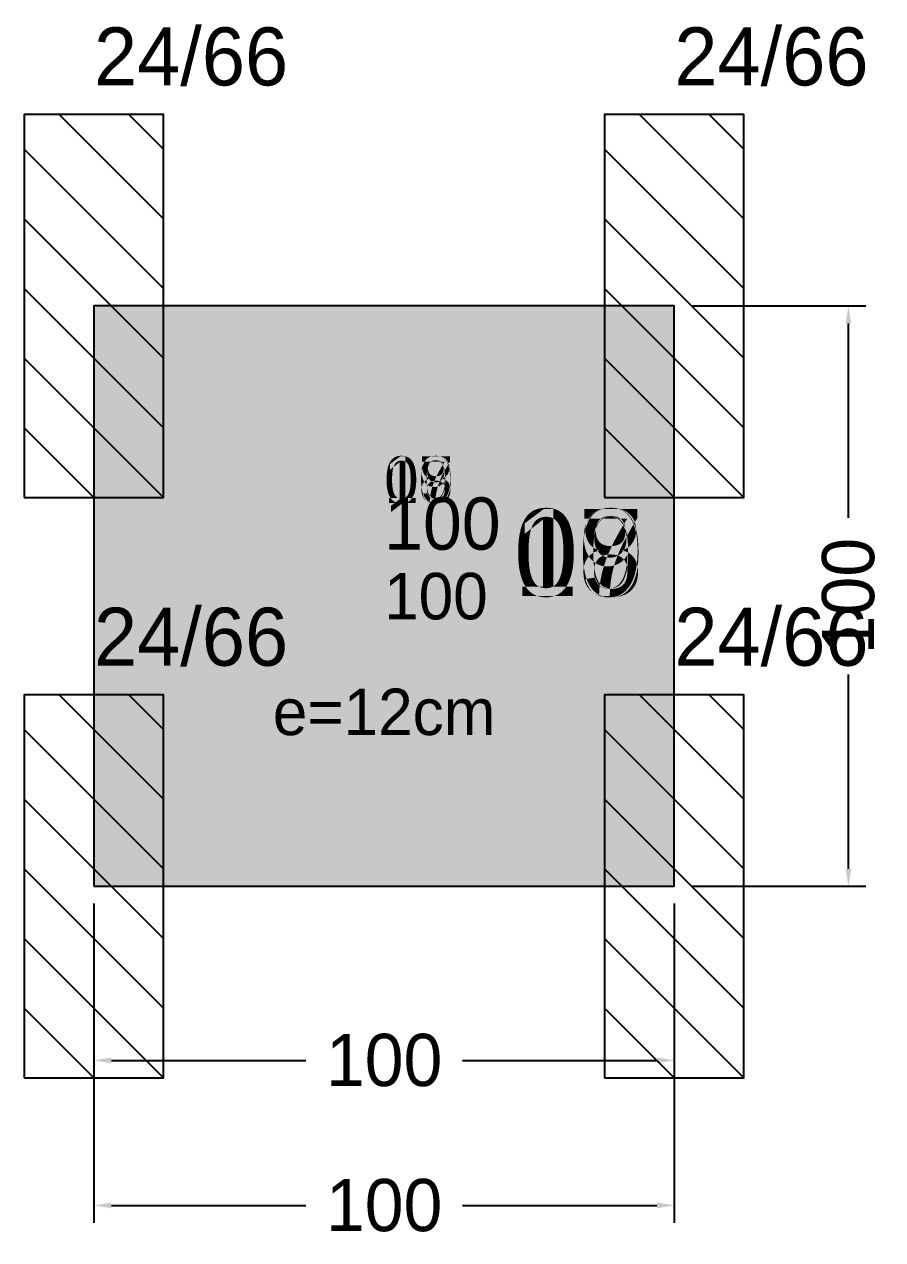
# Model space of a CAD drawing. Extents: x -12000 to 136, y -61 to 2065.
# Drawn here: x -12 to 135.9, y -60.9 to 148.5 of the extents above; entities that cross this region are included whole.
import ezdxf

# ---------------------------------------------------------------- set-up
doc = ezdxf.new("R2010")
doc.units = 0
for name, color, linetype in [('4', 4, 'Continuous'), ('COTA', 241, 'Continuous'), ('Hachura', 251, 'Continuous'), ('Painéis', 200, 'Continuous'), ('Pilares', 7, 'Continuous'), ('SARR_2.2x7', 7, 'Continuous')]:
    doc.layers.add(name, color=color, linetype=linetype)
doc.dimstyles.new('COTA PAINEL-50', dxfattribs={"dimtxt": 9, "dimasz": 3, "dimexe": 3, "dimexo": 3, "dimgap": 3, "dimtad": 1, "dimdec": 1, "dimcen": 2.5, "dimclrd": 4, "dimclre": 4, "dimclrt": 240, "dimazin": 3, "dimtfac": 1, "dimtmove": 0, "dimatfit": 3})

# ---------------------------------------------------------------- blocks, each defined once
blk = doc.blocks.new('_CLOSEDFILLED')
at = {"color": 0, "linetype": 'BYBLOCK'}
blk.add_solid([(-1, 0.164), (0, 0), (-1, -0.164)], dxfattribs=at)
blk = doc.blocks.new('*D1')
at = {"color": 4}
for p, q in [((0, -3), (0, -33)), ((100, -3), (100, -33)), ((3, -30), (36.5, -30)), ((63.5, -30), (97, -30))]:
    blk.add_line(p, q, dxfattribs=at)
at = {"layer": 'Defpoints'}
for p in [(0, 0), (100, 0), (0, -30)]:
    blk.add_point(p, dxfattribs=at)
at = {"layer": 'Painéis', "color": 4, "xscale": 3, "yscale": 3, "rotation": 180}
blk.add_blockref('_CLOSEDFILLED', (0, -30), dxfattribs=at)
at = {"layer": 'Painéis', "color": 4, "xscale": 3, "yscale": 3}
blk.add_blockref('_CLOSEDFILLED', (100, -30), dxfattribs=at)
at = {"layer": 'Painéis', "color": 240, "insert": (50, -30), "char_height": 9, "attachment_point": 5}
blk.add_mtext('100', dxfattribs=at)
blk = doc.blocks.new('*D2')
at = {"color": 4}
for p, q in [((0, -3), (0, -58)), ((100, -3), (100, -58)), ((3, -55), (36.5, -55)), ((63.5, -55), (97, -55))]:
    blk.add_line(p, q, dxfattribs=at)
at = {"layer": 'Defpoints'}
for p in [(0, 0), (100, 0), (0, -55)]:
    blk.add_point(p, dxfattribs=at)
at = {"layer": 'Painéis', "color": 4, "xscale": 3, "yscale": 3, "rotation": 180}
blk.add_blockref('_CLOSEDFILLED', (0, -55), dxfattribs=at)
at = {"layer": 'Painéis', "color": 4, "xscale": 3, "yscale": 3}
blk.add_blockref('_CLOSEDFILLED', (100, -55), dxfattribs=at)
at = {"layer": 'Painéis', "color": 240, "insert": (50, -55), "char_height": 9, "attachment_point": 5}
blk.add_mtext('100', dxfattribs=at)
blk = doc.blocks.new('*D3')
at = {"color": 4}
for p, q in [((103, 100), (133, 100)), ((130, 63.5), (130, 97)), ((130, 3), (130, 36.5)), ((103, 0), (133, 0))]:
    blk.add_line(p, q, dxfattribs=at)
at = {"layer": 'Defpoints'}
for p in [(100, 100), (100, 0), (130, 0)]:
    blk.add_point(p, dxfattribs=at)
at = {"layer": 'Painéis', "color": 4, "xscale": 3, "yscale": 3}
for p, rotation in [((130, 100), 90), ((130, 0), 270)]:
    blk.add_blockref('_CLOSEDFILLED', p, dxfattribs=dict(at, rotation=rotation))
at = {"layer": 'Painéis', "color": 240, "insert": (130, 50), "char_height": 9, "attachment_point": 5, "rotation": 90}
blk.add_mtext('100', dxfattribs=at)
blk = doc.blocks.new('*D4')
at = {"color": 4}
for p, q in [((0, -3), (0, -33)), ((100, -3), (100, -33)), ((3, -30), (36.5, -30)), ((63.5, -30), (97, -30))]:
    blk.add_line(p, q, dxfattribs=at)
at = {"layer": 'Defpoints'}
for p in [(0, 0), (100, 0), (0, -30)]:
    blk.add_point(p, dxfattribs=at)
at = {"layer": 'Painéis', "color": 4, "xscale": 3, "yscale": 3, "rotation": 180}
blk.add_blockref('_CLOSEDFILLED', (0, -30), dxfattribs=at)
at = {"layer": 'Painéis', "color": 4, "xscale": 3, "yscale": 3}
blk.add_blockref('_CLOSEDFILLED', (100, -30), dxfattribs=at)
at = {"layer": 'Painéis', "color": 240, "insert": (50, -30), "char_height": 9, "attachment_point": 5}
blk.add_mtext('100', dxfattribs=at)
blk = doc.blocks.new('*D5')
at = {"color": 4}
for p, q in [((0, -3), (0, -58)), ((100, -3), (100, -58)), ((3, -55), (36.5, -55)), ((63.5, -55), (97, -55))]:
    blk.add_line(p, q, dxfattribs=at)
at = {"layer": 'Defpoints'}
for p in [(0, 0), (100, 0), (0, -55)]:
    blk.add_point(p, dxfattribs=at)
at = {"layer": 'Painéis', "color": 4, "xscale": 3, "yscale": 3, "rotation": 180}
blk.add_blockref('_CLOSEDFILLED', (0, -55), dxfattribs=at)
at = {"layer": 'Painéis', "color": 4, "xscale": 3, "yscale": 3}
blk.add_blockref('_CLOSEDFILLED', (100, -55), dxfattribs=at)
at = {"layer": 'Painéis', "color": 240, "insert": (50, -55), "char_height": 9, "attachment_point": 5}
blk.add_mtext('100', dxfattribs=at)
blk = doc.blocks.new('*D6')
at = {"color": 4}
for p, q in [((103, 100), (133, 100)), ((130, 63.5), (130, 97)), ((130, 3), (130, 36.5)), ((103, 0), (133, 0))]:
    blk.add_line(p, q, dxfattribs=at)
at = {"layer": 'Defpoints'}
for p in [(100, 100), (100, 0), (130, 0)]:
    blk.add_point(p, dxfattribs=at)
at = {"layer": 'Painéis', "color": 4, "xscale": 3, "yscale": 3}
for p, rotation in [((130, 100), 90), ((130, 0), 270)]:
    blk.add_blockref('_CLOSEDFILLED', p, dxfattribs=dict(at, rotation=rotation))
at = {"layer": 'Painéis', "color": 240, "insert": (130, 50), "char_height": 9, "attachment_point": 5, "rotation": 90}
blk.add_mtext('100', dxfattribs=at)
blk = doc.blocks.new('*D7')
at = {"color": 4}
for p, q in [((0, -3), (0, -33)), ((100, -3), (100, -33)), ((3, -30), (36.5, -30)), ((63.5, -30), (97, -30))]:
    blk.add_line(p, q, dxfattribs=at)
at = {"layer": 'Defpoints'}
for p in [(0, 0), (100, 0), (0, -30)]:
    blk.add_point(p, dxfattribs=at)
at = {"layer": 'Painéis', "color": 4, "xscale": 3, "yscale": 3, "rotation": 180}
blk.add_blockref('_CLOSEDFILLED', (0, -30), dxfattribs=at)
at = {"layer": 'Painéis', "color": 4, "xscale": 3, "yscale": 3}
blk.add_blockref('_CLOSEDFILLED', (100, -30), dxfattribs=at)
at = {"layer": 'Painéis', "color": 240, "insert": (50, -30), "char_height": 9, "attachment_point": 5}
blk.add_mtext('100', dxfattribs=at)
blk = doc.blocks.new('*D8')
at = {"color": 4}
for p, q in [((0, -3), (0, -58)), ((100, -3), (100, -58)), ((3, -55), (36.5, -55)), ((63.5, -55), (97, -55))]:
    blk.add_line(p, q, dxfattribs=at)
at = {"layer": 'Defpoints'}
for p in [(0, 0), (100, 0), (0, -55)]:
    blk.add_point(p, dxfattribs=at)
at = {"layer": 'Painéis', "color": 4, "xscale": 3, "yscale": 3, "rotation": 180}
blk.add_blockref('_CLOSEDFILLED', (0, -55), dxfattribs=at)
at = {"layer": 'Painéis', "color": 4, "xscale": 3, "yscale": 3}
blk.add_blockref('_CLOSEDFILLED', (100, -55), dxfattribs=at)
at = {"layer": 'Painéis', "color": 240, "insert": (50, -55), "char_height": 9, "attachment_point": 5}
blk.add_mtext('100', dxfattribs=at)
blk = doc.blocks.new('*D9')
at = {"color": 4}
for p, q in [((103, 100), (133, 100)), ((130, 63.5), (130, 97)), ((130, 3), (130, 36.5)), ((103, 0), (133, 0))]:
    blk.add_line(p, q, dxfattribs=at)
at = {"layer": 'Defpoints'}
for p in [(100, 100), (100, 0), (130, 0)]:
    blk.add_point(p, dxfattribs=at)
at = {"layer": 'Painéis', "color": 4, "xscale": 3, "yscale": 3}
for p, rotation in [((130, 100), 90), ((130, 0), 270)]:
    blk.add_blockref('_CLOSEDFILLED', p, dxfattribs=dict(at, rotation=rotation))
at = {"layer": 'Painéis', "color": 240, "insert": (130, 50), "char_height": 9, "attachment_point": 5, "rotation": 90}
blk.add_mtext('100', dxfattribs=at)
blk = doc.blocks.new('*D10')
at = {"color": 4}
for p, q in [((0, -3), (0, -33)), ((100, -3), (100, -33)), ((3, -30), (36.5, -30)), ((63.5, -30), (97, -30))]:
    blk.add_line(p, q, dxfattribs=at)
at = {"layer": 'Defpoints'}
for p in [(0, 0), (100, 0), (0, -30)]:
    blk.add_point(p, dxfattribs=at)
at = {"layer": 'Painéis', "color": 4, "xscale": 3, "yscale": 3, "rotation": 180}
blk.add_blockref('_CLOSEDFILLED', (0, -30), dxfattribs=at)
at = {"layer": 'Painéis', "color": 4, "xscale": 3, "yscale": 3}
blk.add_blockref('_CLOSEDFILLED', (100, -30), dxfattribs=at)
at = {"layer": 'Painéis', "color": 240, "insert": (50, -30), "char_height": 9, "attachment_point": 5}
blk.add_mtext('100', dxfattribs=at)
blk = doc.blocks.new('*D11')
at = {"color": 4}
for p, q in [((0, -3), (0, -58)), ((100, -3), (100, -58)), ((3, -55), (36.5, -55)), ((63.5, -55), (97, -55))]:
    blk.add_line(p, q, dxfattribs=at)
at = {"layer": 'Defpoints'}
for p in [(0, 0), (100, 0), (0, -55)]:
    blk.add_point(p, dxfattribs=at)
at = {"layer": 'Painéis', "color": 4, "xscale": 3, "yscale": 3, "rotation": 180}
blk.add_blockref('_CLOSEDFILLED', (0, -55), dxfattribs=at)
at = {"layer": 'Painéis', "color": 4, "xscale": 3, "yscale": 3}
blk.add_blockref('_CLOSEDFILLED', (100, -55), dxfattribs=at)
at = {"layer": 'Painéis', "color": 240, "insert": (50, -55), "char_height": 9, "attachment_point": 5}
blk.add_mtext('100', dxfattribs=at)
blk = doc.blocks.new('*D12')
at = {"color": 4}
for p, q in [((103, 100), (133, 100)), ((130, 63.5), (130, 97)), ((130, 3), (130, 36.5)), ((103, 0), (133, 0))]:
    blk.add_line(p, q, dxfattribs=at)
at = {"layer": 'Defpoints'}
for p in [(100, 100), (100, 0), (130, 0)]:
    blk.add_point(p, dxfattribs=at)
at = {"layer": 'Painéis', "color": 4, "xscale": 3, "yscale": 3}
for p, rotation in [((130, 100), 90), ((130, 0), 270)]:
    blk.add_blockref('_CLOSEDFILLED', p, dxfattribs=dict(at, rotation=rotation))
at = {"layer": 'Painéis', "color": 240, "insert": (130, 50), "char_height": 9, "attachment_point": 5, "rotation": 90}
blk.add_mtext('100', dxfattribs=at)
blk = doc.blocks.new('*D13')
at = {"color": 4}
for p, q in [((0, -3), (0, -33)), ((100, -3), (100, -33)), ((3, -30), (36.5, -30)), ((63.5, -30), (97, -30))]:
    blk.add_line(p, q, dxfattribs=at)
at = {"layer": 'Defpoints'}
for p in [(0, 0), (100, 0), (0, -30)]:
    blk.add_point(p, dxfattribs=at)
at = {"layer": 'Painéis', "color": 4, "xscale": 3, "yscale": 3, "rotation": 180}
blk.add_blockref('_CLOSEDFILLED', (0, -30), dxfattribs=at)
at = {"layer": 'Painéis', "color": 4, "xscale": 3, "yscale": 3}
blk.add_blockref('_CLOSEDFILLED', (100, -30), dxfattribs=at)
at = {"layer": 'Painéis', "color": 240, "insert": (50, -30), "char_height": 9, "attachment_point": 5}
blk.add_mtext('100', dxfattribs=at)
blk = doc.blocks.new('*D14')
at = {"color": 4}
for p, q in [((0, -3), (0, -58)), ((100, -3), (100, -58)), ((3, -55), (36.5, -55)), ((63.5, -55), (97, -55))]:
    blk.add_line(p, q, dxfattribs=at)
at = {"layer": 'Defpoints'}
for p in [(0, 0), (100, 0), (0, -55)]:
    blk.add_point(p, dxfattribs=at)
at = {"layer": 'Painéis', "color": 4, "xscale": 3, "yscale": 3, "rotation": 180}
blk.add_blockref('_CLOSEDFILLED', (0, -55), dxfattribs=at)
at = {"layer": 'Painéis', "color": 4, "xscale": 3, "yscale": 3}
blk.add_blockref('_CLOSEDFILLED', (100, -55), dxfattribs=at)
at = {"layer": 'Painéis', "color": 240, "insert": (50, -55), "char_height": 9, "attachment_point": 5}
blk.add_mtext('100', dxfattribs=at)
blk = doc.blocks.new('*D15')
at = {"color": 4}
for p, q in [((103, 100), (133, 100)), ((130, 63.5), (130, 97)), ((130, 3), (130, 36.5)), ((103, 0), (133, 0))]:
    blk.add_line(p, q, dxfattribs=at)
at = {"layer": 'Defpoints'}
for p in [(100, 100), (100, 0), (130, 0)]:
    blk.add_point(p, dxfattribs=at)
at = {"layer": 'Painéis', "color": 4, "xscale": 3, "yscale": 3}
for p, rotation in [((130, 100), 90), ((130, 0), 270)]:
    blk.add_blockref('_CLOSEDFILLED', p, dxfattribs=dict(at, rotation=rotation))
at = {"layer": 'Painéis', "color": 240, "insert": (130, 50), "char_height": 9, "attachment_point": 5, "rotation": 90}
blk.add_mtext('100', dxfattribs=at)
blk = doc.blocks.new('*D16')
at = {"color": 4}
for p, q in [((0, -3), (0, -33)), ((100, -3), (100, -33)), ((3, -30), (36.5, -30)), ((63.5, -30), (97, -30))]:
    blk.add_line(p, q, dxfattribs=at)
at = {"layer": 'Defpoints'}
for p in [(0, 0), (100, 0), (0, -30)]:
    blk.add_point(p, dxfattribs=at)
at = {"layer": 'Painéis', "color": 4, "xscale": 3, "yscale": 3, "rotation": 180}
blk.add_blockref('_CLOSEDFILLED', (0, -30), dxfattribs=at)
at = {"layer": 'Painéis', "color": 4, "xscale": 3, "yscale": 3}
blk.add_blockref('_CLOSEDFILLED', (100, -30), dxfattribs=at)
at = {"layer": 'Painéis', "color": 240, "insert": (50, -30), "char_height": 9, "attachment_point": 5}
blk.add_mtext('100', dxfattribs=at)
blk = doc.blocks.new('*D17')
at = {"color": 4}
for p, q in [((0, -3), (0, -58)), ((100, -3), (100, -58)), ((3, -55), (36.5, -55)), ((63.5, -55), (97, -55))]:
    blk.add_line(p, q, dxfattribs=at)
at = {"layer": 'Defpoints'}
for p in [(0, 0), (100, 0), (0, -55)]:
    blk.add_point(p, dxfattribs=at)
at = {"layer": 'Painéis', "color": 4, "xscale": 3, "yscale": 3, "rotation": 180}
blk.add_blockref('_CLOSEDFILLED', (0, -55), dxfattribs=at)
at = {"layer": 'Painéis', "color": 4, "xscale": 3, "yscale": 3}
blk.add_blockref('_CLOSEDFILLED', (100, -55), dxfattribs=at)
at = {"layer": 'Painéis', "color": 240, "insert": (50, -55), "char_height": 9, "attachment_point": 5}
blk.add_mtext('100', dxfattribs=at)
blk = doc.blocks.new('*D18')
at = {"color": 4}
for p, q in [((103, 100), (133, 100)), ((130, 63.5), (130, 97)), ((130, 3), (130, 36.5)), ((103, 0), (133, 0))]:
    blk.add_line(p, q, dxfattribs=at)
at = {"layer": 'Defpoints'}
for p in [(100, 100), (100, 0), (130, 0)]:
    blk.add_point(p, dxfattribs=at)
at = {"layer": 'Painéis', "color": 4, "xscale": 3, "yscale": 3}
for p, rotation in [((130, 100), 90), ((130, 0), 270)]:
    blk.add_blockref('_CLOSEDFILLED', p, dxfattribs=dict(at, rotation=rotation))
at = {"layer": 'Painéis', "color": 240, "insert": (130, 50), "char_height": 9, "attachment_point": 5, "rotation": 90}
blk.add_mtext('100', dxfattribs=at)
blk = doc.blocks.new('*D19')
at = {"color": 4}
for p, q in [((0, -3), (0, -33)), ((100, -3), (100, -33)), ((3, -30), (36.5, -30)), ((63.5, -30), (97, -30))]:
    blk.add_line(p, q, dxfattribs=at)
at = {"layer": 'Defpoints'}
for p in [(0, 0), (100, 0), (0, -30)]:
    blk.add_point(p, dxfattribs=at)
at = {"layer": 'Painéis', "color": 4, "xscale": 3, "yscale": 3, "rotation": 180}
blk.add_blockref('_CLOSEDFILLED', (0, -30), dxfattribs=at)
at = {"layer": 'Painéis', "color": 4, "xscale": 3, "yscale": 3}
blk.add_blockref('_CLOSEDFILLED', (100, -30), dxfattribs=at)
at = {"layer": 'Painéis', "color": 240, "insert": (50, -30), "char_height": 9, "attachment_point": 5}
blk.add_mtext('100', dxfattribs=at)
blk = doc.blocks.new('*D20')
at = {"color": 4}
for p, q in [((0, -3), (0, -58)), ((100, -3), (100, -58)), ((3, -55), (36.5, -55)), ((63.5, -55), (97, -55))]:
    blk.add_line(p, q, dxfattribs=at)
at = {"layer": 'Defpoints'}
for p in [(0, 0), (100, 0), (0, -55)]:
    blk.add_point(p, dxfattribs=at)
at = {"layer": 'Painéis', "color": 4, "xscale": 3, "yscale": 3, "rotation": 180}
blk.add_blockref('_CLOSEDFILLED', (0, -55), dxfattribs=at)
at = {"layer": 'Painéis', "color": 4, "xscale": 3, "yscale": 3}
blk.add_blockref('_CLOSEDFILLED', (100, -55), dxfattribs=at)
at = {"layer": 'Painéis', "color": 240, "insert": (50, -55), "char_height": 9, "attachment_point": 5}
blk.add_mtext('100', dxfattribs=at)
blk = doc.blocks.new('*D21')
at = {"color": 4}
for p, q in [((103, 100), (133, 100)), ((130, 63.5), (130, 97)), ((130, 3), (130, 36.5)), ((103, 0), (133, 0))]:
    blk.add_line(p, q, dxfattribs=at)
at = {"layer": 'Defpoints'}
for p in [(100, 100), (100, 0), (130, 0)]:
    blk.add_point(p, dxfattribs=at)
at = {"layer": 'Painéis', "color": 4, "xscale": 3, "yscale": 3}
for p, rotation in [((130, 100), 90), ((130, 0), 270)]:
    blk.add_blockref('_CLOSEDFILLED', p, dxfattribs=dict(at, rotation=rotation))
at = {"layer": 'Painéis', "color": 240, "insert": (130, 50), "char_height": 9, "attachment_point": 5, "rotation": 90}
blk.add_mtext('100', dxfattribs=at)
blk = doc.blocks.new('*D22')
at = {"color": 4}
for p, q in [((0, -3), (0, -33)), ((100, -3), (100, -33)), ((3, -30), (36.5, -30)), ((63.5, -30), (97, -30))]:
    blk.add_line(p, q, dxfattribs=at)
at = {"layer": 'Defpoints'}
for p in [(0, 0), (100, 0), (0, -30)]:
    blk.add_point(p, dxfattribs=at)
at = {"layer": 'Painéis', "color": 4, "xscale": 3, "yscale": 3, "rotation": 180}
blk.add_blockref('_CLOSEDFILLED', (0, -30), dxfattribs=at)
at = {"layer": 'Painéis', "color": 4, "xscale": 3, "yscale": 3}
blk.add_blockref('_CLOSEDFILLED', (100, -30), dxfattribs=at)
at = {"layer": 'Painéis', "color": 240, "insert": (50, -30), "char_height": 9, "attachment_point": 5}
blk.add_mtext('100', dxfattribs=at)
blk = doc.blocks.new('*D23')
at = {"color": 4}
for p, q in [((0, -3), (0, -58)), ((100, -3), (100, -58)), ((3, -55), (36.5, -55)), ((63.5, -55), (97, -55))]:
    blk.add_line(p, q, dxfattribs=at)
at = {"layer": 'Defpoints'}
for p in [(0, 0), (100, 0), (0, -55)]:
    blk.add_point(p, dxfattribs=at)
at = {"layer": 'Painéis', "color": 4, "xscale": 3, "yscale": 3, "rotation": 180}
blk.add_blockref('_CLOSEDFILLED', (0, -55), dxfattribs=at)
at = {"layer": 'Painéis', "color": 4, "xscale": 3, "yscale": 3}
blk.add_blockref('_CLOSEDFILLED', (100, -55), dxfattribs=at)
at = {"layer": 'Painéis', "color": 240, "insert": (50, -55), "char_height": 9, "attachment_point": 5}
blk.add_mtext('100', dxfattribs=at)
blk = doc.blocks.new('*D24')
at = {"color": 4}
for p, q in [((103, 100), (133, 100)), ((130, 63.5), (130, 97)), ((130, 3), (130, 36.5)), ((103, 0), (133, 0))]:
    blk.add_line(p, q, dxfattribs=at)
at = {"layer": 'Defpoints'}
for p in [(100, 100), (100, 0), (130, 0)]:
    blk.add_point(p, dxfattribs=at)
at = {"layer": 'Painéis', "color": 4, "xscale": 3, "yscale": 3}
for p, rotation in [((130, 100), 90), ((130, 0), 270)]:
    blk.add_blockref('_CLOSEDFILLED', p, dxfattribs=dict(at, rotation=rotation))
at = {"layer": 'Painéis', "color": 240, "insert": (130, 50), "char_height": 9, "attachment_point": 5, "rotation": 90}
blk.add_mtext('100', dxfattribs=at)
blk = doc.blocks.new('*D25')
at = {"color": 4}
for p, q in [((0, -3), (0, -33)), ((100, -3), (100, -33)), ((3, -30), (36.5, -30)), ((63.5, -30), (97, -30))]:
    blk.add_line(p, q, dxfattribs=at)
at = {"layer": 'Defpoints'}
for p in [(0, 0), (100, 0), (0, -30)]:
    blk.add_point(p, dxfattribs=at)
at = {"layer": 'Painéis', "color": 4, "xscale": 3, "yscale": 3, "rotation": 180}
blk.add_blockref('_CLOSEDFILLED', (0, -30), dxfattribs=at)
at = {"layer": 'Painéis', "color": 4, "xscale": 3, "yscale": 3}
blk.add_blockref('_CLOSEDFILLED', (100, -30), dxfattribs=at)
at = {"layer": 'Painéis', "color": 240, "insert": (50, -30), "char_height": 9, "attachment_point": 5}
blk.add_mtext('100', dxfattribs=at)
blk = doc.blocks.new('*D26')
at = {"color": 4}
for p, q in [((0, -3), (0, -58)), ((100, -3), (100, -58)), ((3, -55), (36.5, -55)), ((63.5, -55), (97, -55))]:
    blk.add_line(p, q, dxfattribs=at)
at = {"layer": 'Defpoints'}
for p in [(0, 0), (100, 0), (0, -55)]:
    blk.add_point(p, dxfattribs=at)
at = {"layer": 'Painéis', "color": 4, "xscale": 3, "yscale": 3, "rotation": 180}
blk.add_blockref('_CLOSEDFILLED', (0, -55), dxfattribs=at)
at = {"layer": 'Painéis', "color": 4, "xscale": 3, "yscale": 3}
blk.add_blockref('_CLOSEDFILLED', (100, -55), dxfattribs=at)
at = {"layer": 'Painéis', "color": 240, "insert": (50, -55), "char_height": 9, "attachment_point": 5}
blk.add_mtext('100', dxfattribs=at)
blk = doc.blocks.new('*D27')
at = {"color": 4}
for p, q in [((103, 100), (133, 100)), ((130, 63.5), (130, 97)), ((130, 3), (130, 36.5)), ((103, 0), (133, 0))]:
    blk.add_line(p, q, dxfattribs=at)
at = {"layer": 'Defpoints'}
for p in [(100, 100), (100, 0), (130, 0)]:
    blk.add_point(p, dxfattribs=at)
at = {"layer": 'Painéis', "color": 4, "xscale": 3, "yscale": 3}
for p, rotation in [((130, 100), 90), ((130, 0), 270)]:
    blk.add_blockref('_CLOSEDFILLED', p, dxfattribs=dict(at, rotation=rotation))
at = {"layer": 'Painéis', "color": 240, "insert": (130, 50), "char_height": 9, "attachment_point": 5, "rotation": 90}
blk.add_mtext('100', dxfattribs=at)
blk = doc.blocks.new('*D28')
at = {"color": 4}
for p, q in [((0, -3), (0, -33)), ((100, -3), (100, -33)), ((3, -30), (36.5, -30)), ((63.5, -30), (97, -30))]:
    blk.add_line(p, q, dxfattribs=at)
at = {"layer": 'Defpoints'}
for p in [(0, 0), (100, 0), (0, -30)]:
    blk.add_point(p, dxfattribs=at)
at = {"layer": 'Painéis', "color": 4, "xscale": 3, "yscale": 3, "rotation": 180}
blk.add_blockref('_CLOSEDFILLED', (0, -30), dxfattribs=at)
at = {"layer": 'Painéis', "color": 4, "xscale": 3, "yscale": 3}
blk.add_blockref('_CLOSEDFILLED', (100, -30), dxfattribs=at)
at = {"layer": 'Painéis', "color": 240, "insert": (50, -30), "char_height": 9, "attachment_point": 5}
blk.add_mtext('100', dxfattribs=at)
blk = doc.blocks.new('*D29')
at = {"color": 4}
for p, q in [((0, -3), (0, -58)), ((100, -3), (100, -58)), ((3, -55), (36.5, -55)), ((63.5, -55), (97, -55))]:
    blk.add_line(p, q, dxfattribs=at)
at = {"layer": 'Defpoints'}
for p in [(0, 0), (100, 0), (0, -55)]:
    blk.add_point(p, dxfattribs=at)
at = {"layer": 'Painéis', "color": 4, "xscale": 3, "yscale": 3, "rotation": 180}
blk.add_blockref('_CLOSEDFILLED', (0, -55), dxfattribs=at)
at = {"layer": 'Painéis', "color": 4, "xscale": 3, "yscale": 3}
blk.add_blockref('_CLOSEDFILLED', (100, -55), dxfattribs=at)
at = {"layer": 'Painéis', "color": 240, "insert": (50, -55), "char_height": 9, "attachment_point": 5}
blk.add_mtext('100', dxfattribs=at)
blk = doc.blocks.new('*D30')
at = {"color": 4}
for p, q in [((103, 100), (133, 100)), ((130, 63.5), (130, 97)), ((130, 3), (130, 36.5)), ((103, 0), (133, 0))]:
    blk.add_line(p, q, dxfattribs=at)
at = {"layer": 'Defpoints'}
for p in [(100, 100), (100, 0), (130, 0)]:
    blk.add_point(p, dxfattribs=at)
at = {"layer": 'Painéis', "color": 4, "xscale": 3, "yscale": 3}
for p, rotation in [((130, 100), 90), ((130, 0), 270)]:
    blk.add_blockref('_CLOSEDFILLED', p, dxfattribs=dict(at, rotation=rotation))
at = {"layer": 'Painéis', "color": 240, "insert": (130, 50), "char_height": 9, "attachment_point": 5, "rotation": 90}
blk.add_mtext('100', dxfattribs=at)
blk = doc.blocks.new('*D31')
at = {"color": 4}
for p, q in [((0, -3), (0, -33)), ((100, -3), (100, -33)), ((3, -30), (36.5, -30)), ((63.5, -30), (97, -30))]:
    blk.add_line(p, q, dxfattribs=at)
at = {"layer": 'Defpoints'}
for p in [(0, 0), (100, 0), (0, -30)]:
    blk.add_point(p, dxfattribs=at)
at = {"layer": 'Painéis', "color": 4, "xscale": 3, "yscale": 3, "rotation": 180}
blk.add_blockref('_CLOSEDFILLED', (0, -30), dxfattribs=at)
at = {"layer": 'Painéis', "color": 4, "xscale": 3, "yscale": 3}
blk.add_blockref('_CLOSEDFILLED', (100, -30), dxfattribs=at)
at = {"layer": 'Painéis', "color": 240, "insert": (50, -30), "char_height": 9, "attachment_point": 5}
blk.add_mtext('100', dxfattribs=at)
blk = doc.blocks.new('*D32')
at = {"color": 4}
for p, q in [((0, -3), (0, -58)), ((100, -3), (100, -58)), ((3, -55), (36.5, -55)), ((63.5, -55), (97, -55))]:
    blk.add_line(p, q, dxfattribs=at)
at = {"layer": 'Defpoints'}
for p in [(0, 0), (100, 0), (0, -55)]:
    blk.add_point(p, dxfattribs=at)
at = {"layer": 'Painéis', "color": 4, "xscale": 3, "yscale": 3, "rotation": 180}
blk.add_blockref('_CLOSEDFILLED', (0, -55), dxfattribs=at)
at = {"layer": 'Painéis', "color": 4, "xscale": 3, "yscale": 3}
blk.add_blockref('_CLOSEDFILLED', (100, -55), dxfattribs=at)
at = {"layer": 'Painéis', "color": 240, "insert": (50, -55), "char_height": 9, "attachment_point": 5}
blk.add_mtext('100', dxfattribs=at)
blk = doc.blocks.new('*D33')
at = {"color": 4}
for p, q in [((103, 100), (133, 100)), ((130, 63.5), (130, 97)), ((130, 3), (130, 36.5)), ((103, 0), (133, 0))]:
    blk.add_line(p, q, dxfattribs=at)
at = {"layer": 'Defpoints'}
for p in [(100, 100), (100, 0), (130, 0)]:
    blk.add_point(p, dxfattribs=at)
at = {"layer": 'Painéis', "color": 4, "xscale": 3, "yscale": 3}
for p, rotation in [((130, 100), 90), ((130, 0), 270)]:
    blk.add_blockref('_CLOSEDFILLED', p, dxfattribs=dict(at, rotation=rotation))
at = {"layer": 'Painéis', "color": 240, "insert": (130, 50), "char_height": 9, "attachment_point": 5, "rotation": 90}
blk.add_mtext('100', dxfattribs=at)
blk = doc.blocks.new('*D34')
at = {"color": 4}
for p, q in [((0, -3), (0, -33)), ((100, -3), (100, -33)), ((3, -30), (36.5, -30)), ((63.5, -30), (97, -30))]:
    blk.add_line(p, q, dxfattribs=at)
at = {"layer": 'Defpoints'}
for p in [(0, 0), (100, 0), (0, -30)]:
    blk.add_point(p, dxfattribs=at)
at = {"layer": 'Painéis', "color": 4, "xscale": 3, "yscale": 3, "rotation": 180}
blk.add_blockref('_CLOSEDFILLED', (0, -30), dxfattribs=at)
at = {"layer": 'Painéis', "color": 4, "xscale": 3, "yscale": 3}
blk.add_blockref('_CLOSEDFILLED', (100, -30), dxfattribs=at)
at = {"layer": 'Painéis', "color": 240, "insert": (50, -30), "char_height": 9, "attachment_point": 5}
blk.add_mtext('100', dxfattribs=at)
blk = doc.blocks.new('*D35')
at = {"color": 4}
for p, q in [((0, -3), (0, -58)), ((100, -3), (100, -58)), ((3, -55), (36.5, -55)), ((63.5, -55), (97, -55))]:
    blk.add_line(p, q, dxfattribs=at)
at = {"layer": 'Defpoints'}
for p in [(0, 0), (100, 0), (0, -55)]:
    blk.add_point(p, dxfattribs=at)
at = {"layer": 'Painéis', "color": 4, "xscale": 3, "yscale": 3, "rotation": 180}
blk.add_blockref('_CLOSEDFILLED', (0, -55), dxfattribs=at)
at = {"layer": 'Painéis', "color": 4, "xscale": 3, "yscale": 3}
blk.add_blockref('_CLOSEDFILLED', (100, -55), dxfattribs=at)
at = {"layer": 'Painéis', "color": 240, "insert": (50, -55), "char_height": 9, "attachment_point": 5}
blk.add_mtext('100', dxfattribs=at)
blk = doc.blocks.new('*D36')
at = {"color": 4}
for p, q in [((103, 100), (133, 100)), ((130, 63.5), (130, 97)), ((130, 3), (130, 36.5)), ((103, 0), (133, 0))]:
    blk.add_line(p, q, dxfattribs=at)
at = {"layer": 'Defpoints'}
for p in [(100, 100), (100, 0), (130, 0)]:
    blk.add_point(p, dxfattribs=at)
at = {"layer": 'Painéis', "color": 4, "xscale": 3, "yscale": 3}
for p, rotation in [((130, 100), 90), ((130, 0), 270)]:
    blk.add_blockref('_CLOSEDFILLED', p, dxfattribs=dict(at, rotation=rotation))
at = {"layer": 'Painéis', "color": 240, "insert": (130, 50), "char_height": 9, "attachment_point": 5, "rotation": 90}
blk.add_mtext('100', dxfattribs=at)
blk = doc.blocks.new('*D37')
at = {"color": 4}
for p, q in [((0, -3), (0, -33)), ((100, -3), (100, -33)), ((3, -30), (36.5, -30)), ((63.5, -30), (97, -30))]:
    blk.add_line(p, q, dxfattribs=at)
at = {"layer": 'Defpoints'}
for p in [(0, 0), (100, 0), (0, -30)]:
    blk.add_point(p, dxfattribs=at)
at = {"layer": 'Painéis', "color": 4, "xscale": 3, "yscale": 3, "rotation": 180}
blk.add_blockref('_CLOSEDFILLED', (0, -30), dxfattribs=at)
at = {"layer": 'Painéis', "color": 4, "xscale": 3, "yscale": 3}
blk.add_blockref('_CLOSEDFILLED', (100, -30), dxfattribs=at)
at = {"layer": 'Painéis', "color": 240, "insert": (50, -30), "char_height": 9, "attachment_point": 5}
blk.add_mtext('100', dxfattribs=at)
blk = doc.blocks.new('*D38')
at = {"color": 4}
for p, q in [((0, -3), (0, -58)), ((100, -3), (100, -58)), ((3, -55), (36.5, -55)), ((63.5, -55), (97, -55))]:
    blk.add_line(p, q, dxfattribs=at)
at = {"layer": 'Defpoints'}
for p in [(0, 0), (100, 0), (0, -55)]:
    blk.add_point(p, dxfattribs=at)
at = {"layer": 'Painéis', "color": 4, "xscale": 3, "yscale": 3, "rotation": 180}
blk.add_blockref('_CLOSEDFILLED', (0, -55), dxfattribs=at)
at = {"layer": 'Painéis', "color": 4, "xscale": 3, "yscale": 3}
blk.add_blockref('_CLOSEDFILLED', (100, -55), dxfattribs=at)
at = {"layer": 'Painéis', "color": 240, "insert": (50, -55), "char_height": 9, "attachment_point": 5}
blk.add_mtext('100', dxfattribs=at)
blk = doc.blocks.new('*D39')
at = {"color": 4}
for p, q in [((103, 100), (133, 100)), ((130, 63.5), (130, 97)), ((130, 3), (130, 36.5)), ((103, 0), (133, 0))]:
    blk.add_line(p, q, dxfattribs=at)
at = {"layer": 'Defpoints'}
for p in [(100, 100), (100, 0), (130, 0)]:
    blk.add_point(p, dxfattribs=at)
at = {"layer": 'Painéis', "color": 4, "xscale": 3, "yscale": 3}
for p, rotation in [((130, 100), 90), ((130, 0), 270)]:
    blk.add_blockref('_CLOSEDFILLED', p, dxfattribs=dict(at, rotation=rotation))
at = {"layer": 'Painéis', "color": 240, "insert": (130, 50), "char_height": 9, "attachment_point": 5, "rotation": 90}
blk.add_mtext('100', dxfattribs=at)
blk = doc.blocks.new('*D40')
at = {"color": 4}
for p, q in [((0, -3), (0, -33)), ((100, -3), (100, -33)), ((3, -30), (36.5, -30)), ((63.5, -30), (97, -30))]:
    blk.add_line(p, q, dxfattribs=at)
at = {"layer": 'Defpoints'}
for p in [(0, 0), (100, 0), (0, -30)]:
    blk.add_point(p, dxfattribs=at)
at = {"layer": 'Painéis', "color": 4, "xscale": 3, "yscale": 3, "rotation": 180}
blk.add_blockref('_CLOSEDFILLED', (0, -30), dxfattribs=at)
at = {"layer": 'Painéis', "color": 4, "xscale": 3, "yscale": 3}
blk.add_blockref('_CLOSEDFILLED', (100, -30), dxfattribs=at)
at = {"layer": 'Painéis', "color": 240, "insert": (50, -30), "char_height": 9, "attachment_point": 5}
blk.add_mtext('100', dxfattribs=at)
blk = doc.blocks.new('*D41')
at = {"color": 4}
for p, q in [((0, -3), (0, -58)), ((100, -3), (100, -58)), ((3, -55), (36.5, -55)), ((63.5, -55), (97, -55))]:
    blk.add_line(p, q, dxfattribs=at)
at = {"layer": 'Defpoints'}
for p in [(0, 0), (100, 0), (0, -55)]:
    blk.add_point(p, dxfattribs=at)
at = {"layer": 'Painéis', "color": 4, "xscale": 3, "yscale": 3, "rotation": 180}
blk.add_blockref('_CLOSEDFILLED', (0, -55), dxfattribs=at)
at = {"layer": 'Painéis', "color": 4, "xscale": 3, "yscale": 3}
blk.add_blockref('_CLOSEDFILLED', (100, -55), dxfattribs=at)
at = {"layer": 'Painéis', "color": 240, "insert": (50, -55), "char_height": 9, "attachment_point": 5}
blk.add_mtext('100', dxfattribs=at)
blk = doc.blocks.new('*D42')
at = {"color": 4}
for p, q in [((103, 100), (133, 100)), ((130, 63.5), (130, 97)), ((130, 3), (130, 36.5)), ((103, 0), (133, 0))]:
    blk.add_line(p, q, dxfattribs=at)
at = {"layer": 'Defpoints'}
for p in [(100, 100), (100, 0), (130, 0)]:
    blk.add_point(p, dxfattribs=at)
at = {"layer": 'Painéis', "color": 4, "xscale": 3, "yscale": 3}
for p, rotation in [((130, 100), 90), ((130, 0), 270)]:
    blk.add_blockref('_CLOSEDFILLED', p, dxfattribs=dict(at, rotation=rotation))
at = {"layer": 'Painéis', "color": 240, "insert": (130, 50), "char_height": 9, "attachment_point": 5, "rotation": 90}
blk.add_mtext('100', dxfattribs=at)
blk = doc.blocks.new('*D43')
at = {"color": 4}
for p, q in [((0, -3), (0, -33)), ((100, -3), (100, -33)), ((3, -30), (36.5, -30)), ((63.5, -30), (97, -30))]:
    blk.add_line(p, q, dxfattribs=at)
at = {"layer": 'Defpoints'}
for p in [(0, 0), (100, 0), (0, -30)]:
    blk.add_point(p, dxfattribs=at)
at = {"layer": 'Painéis', "color": 4, "xscale": 3, "yscale": 3, "rotation": 180}
blk.add_blockref('_CLOSEDFILLED', (0, -30), dxfattribs=at)
at = {"layer": 'Painéis', "color": 4, "xscale": 3, "yscale": 3}
blk.add_blockref('_CLOSEDFILLED', (100, -30), dxfattribs=at)
at = {"layer": 'Painéis', "color": 240, "insert": (50, -30), "char_height": 9, "attachment_point": 5}
blk.add_mtext('100', dxfattribs=at)
blk = doc.blocks.new('*D44')
at = {"color": 4}
for p, q in [((0, -3), (0, -58)), ((100, -3), (100, -58)), ((3, -55), (36.5, -55)), ((63.5, -55), (97, -55))]:
    blk.add_line(p, q, dxfattribs=at)
at = {"layer": 'Defpoints'}
for p in [(0, 0), (100, 0), (0, -55)]:
    blk.add_point(p, dxfattribs=at)
at = {"layer": 'Painéis', "color": 4, "xscale": 3, "yscale": 3, "rotation": 180}
blk.add_blockref('_CLOSEDFILLED', (0, -55), dxfattribs=at)
at = {"layer": 'Painéis', "color": 4, "xscale": 3, "yscale": 3}
blk.add_blockref('_CLOSEDFILLED', (100, -55), dxfattribs=at)
at = {"layer": 'Painéis', "color": 240, "insert": (50, -55), "char_height": 9, "attachment_point": 5}
blk.add_mtext('100', dxfattribs=at)
blk = doc.blocks.new('*D45')
at = {"color": 4}
for p, q in [((103, 100), (133, 100)), ((130, 63.5), (130, 97)), ((130, 3), (130, 36.5)), ((103, 0), (133, 0))]:
    blk.add_line(p, q, dxfattribs=at)
at = {"layer": 'Defpoints'}
for p in [(100, 100), (100, 0), (130, 0)]:
    blk.add_point(p, dxfattribs=at)
at = {"layer": 'Painéis', "color": 4, "xscale": 3, "yscale": 3}
for p, rotation in [((130, 100), 90), ((130, 0), 270)]:
    blk.add_blockref('_CLOSEDFILLED', p, dxfattribs=dict(at, rotation=rotation))
at = {"layer": 'Painéis', "color": 240, "insert": (130, 50), "char_height": 9, "attachment_point": 5, "rotation": 90}
blk.add_mtext('100', dxfattribs=at)
blk = doc.blocks.new('*D46')
at = {"color": 4}
for p, q in [((0, -3), (0, -33)), ((100, -3), (100, -33)), ((3, -30), (36.5, -30)), ((63.5, -30), (97, -30))]:
    blk.add_line(p, q, dxfattribs=at)
at = {"layer": 'Defpoints'}
for p in [(0, 0), (100, 0), (0, -30)]:
    blk.add_point(p, dxfattribs=at)
at = {"layer": 'Painéis', "color": 4, "xscale": 3, "yscale": 3, "rotation": 180}
blk.add_blockref('_CLOSEDFILLED', (0, -30), dxfattribs=at)
at = {"layer": 'Painéis', "color": 4, "xscale": 3, "yscale": 3}
blk.add_blockref('_CLOSEDFILLED', (100, -30), dxfattribs=at)
at = {"layer": 'Painéis', "color": 240, "insert": (50, -30), "char_height": 9, "attachment_point": 5}
blk.add_mtext('100', dxfattribs=at)
blk = doc.blocks.new('*D47')
at = {"color": 4}
for p, q in [((0, -3), (0, -58)), ((100, -3), (100, -58)), ((3, -55), (36.5, -55)), ((63.5, -55), (97, -55))]:
    blk.add_line(p, q, dxfattribs=at)
at = {"layer": 'Defpoints'}
for p in [(0, 0), (100, 0), (0, -55)]:
    blk.add_point(p, dxfattribs=at)
at = {"layer": 'Painéis', "color": 4, "xscale": 3, "yscale": 3, "rotation": 180}
blk.add_blockref('_CLOSEDFILLED', (0, -55), dxfattribs=at)
at = {"layer": 'Painéis', "color": 4, "xscale": 3, "yscale": 3}
blk.add_blockref('_CLOSEDFILLED', (100, -55), dxfattribs=at)
at = {"layer": 'Painéis', "color": 240, "insert": (50, -55), "char_height": 9, "attachment_point": 5}
blk.add_mtext('100', dxfattribs=at)
blk = doc.blocks.new('*D48')
at = {"color": 4}
for p, q in [((103, 100), (133, 100)), ((130, 63.5), (130, 97)), ((130, 3), (130, 36.5)), ((103, 0), (133, 0))]:
    blk.add_line(p, q, dxfattribs=at)
at = {"layer": 'Defpoints'}
for p in [(100, 100), (100, 0), (130, 0)]:
    blk.add_point(p, dxfattribs=at)
at = {"layer": 'Painéis', "color": 4, "xscale": 3, "yscale": 3}
for p, rotation in [((130, 100), 90), ((130, 0), 270)]:
    blk.add_blockref('_CLOSEDFILLED', p, dxfattribs=dict(at, rotation=rotation))
at = {"layer": 'Painéis', "color": 240, "insert": (130, 50), "char_height": 9, "attachment_point": 5, "rotation": 90}
blk.add_mtext('100', dxfattribs=at)

msp = doc.modelspace()

# ---------------------------------------------------------------- hatches: boundary and pattern name
at = {"layer": 'Hachura'}
h = msp.add_hatch(color=7, dxfattribs=at)
h.dxf.hatch_style = 1
h.paths.add_polyline_path([(0, 0), (100, 0), (100, 100), (0, 100)])
h = msp.add_hatch(color=7, dxfattribs=at)
h.dxf.hatch_style = 1
h.paths.add_polyline_path([(0, 0), (100, 0), (100, 100), (0, 100)])
h = msp.add_hatch(color=7, dxfattribs=at)
h.dxf.hatch_style = 1
h.paths.add_polyline_path([(0, 0), (100, 0), (100, 100), (0, 100)])
h = msp.add_hatch(color=7, dxfattribs=at)
h.dxf.hatch_style = 1
h.paths.add_polyline_path([(0, 0), (100, 0), (100, 100), (0, 100)])
h = msp.add_hatch(color=7, dxfattribs=at)
h.dxf.hatch_style = 1
h.paths.add_polyline_path([(0, 0), (100, 0), (100, 100), (0, 100)])
h = msp.add_hatch(color=7, dxfattribs=at)
h.dxf.hatch_style = 1
h.paths.add_polyline_path([(0, 0), (100, 0), (100, 100), (0, 100)])
h = msp.add_hatch(color=7, dxfattribs=at)
h.dxf.hatch_style = 1
h.paths.add_polyline_path([(0, 0), (100, 0), (100, 100), (0, 100)])
h = msp.add_hatch(color=7, dxfattribs=at)
h.dxf.hatch_style = 1
h.paths.add_polyline_path([(0, 0), (100, 0), (100, 100), (0, 100)])
h = msp.add_hatch(color=7, dxfattribs=at)
h.dxf.hatch_style = 1
h.paths.add_polyline_path([(0, 0), (100, 0), (100, 100), (0, 100)])
h = msp.add_hatch(color=7, dxfattribs=at)
h.dxf.hatch_style = 1
h.paths.add_polyline_path([(0, 0), (100, 0), (100, 100), (0, 100)])
h = msp.add_hatch(color=7, dxfattribs=at)
h.dxf.hatch_style = 1
h.paths.add_polyline_path([(0, 0), (100, 0), (100, 100), (0, 100)])
h = msp.add_hatch(color=7, dxfattribs=at)
h.dxf.hatch_style = 1
h.paths.add_polyline_path([(0, 0), (100, 0), (100, 100), (0, 100)])
h = msp.add_hatch(color=7, dxfattribs=at)
h.dxf.hatch_style = 1
h.paths.add_polyline_path([(0, 0), (100, 0), (100, 100), (0, 100)])
h = msp.add_hatch(color=7, dxfattribs=at)
h.dxf.hatch_style = 1
h.paths.add_polyline_path([(0, 0), (100, 0), (100, 100), (0, 100)])
h = msp.add_hatch(color=7, dxfattribs=at)
h.dxf.hatch_style = 1
h.paths.add_polyline_path([(0, 0), (100, 0), (100, 100), (0, 100)])
h = msp.add_hatch(color=7, dxfattribs=at)
h.dxf.hatch_style = 1
h.paths.add_polyline_path([(0, 0), (100, 0), (100, 100), (0, 100)])

# ---------------------------------------------------------------- linework, layer by layer
at = {"layer": 'Painéis', "lineweight": 18}
msp.add_line((100, 0), (100, 100), dxfattribs=at)
msp.add_line((100, 0), (100, 100), dxfattribs=at)
msp.add_line((100, 0), (100, 100), dxfattribs=at)
msp.add_line((100, 0), (100, 100), dxfattribs=at)
msp.add_line((100, 0), (100, 100), dxfattribs=at)
msp.add_line((100, 0), (100, 100), dxfattribs=at)
msp.add_line((100, 0), (100, 100), dxfattribs=at)
msp.add_line((100, 0), (100, 100), dxfattribs=at)
msp.add_line((100, 0), (100, 100), dxfattribs=at)
msp.add_line((100, 0), (100, 100), dxfattribs=at)
msp.add_line((100, 0), (100, 100), dxfattribs=at)
msp.add_line((100, 0), (100, 100), dxfattribs=at)
msp.add_line((100, 0), (100, 100), dxfattribs=at)
msp.add_line((100, 0), (100, 100), dxfattribs=at)
msp.add_line((100, 0), (100, 100), dxfattribs=at)
msp.add_line((100, 0), (100, 100), dxfattribs=at)
at = {"layer": 'Pilares'}
for points in [[(-12, 67), (12, 67), (12, 133), (-12, 133), (-12, 67)], [(88, 67), (112, 67), (112, 133), (88, 133), (88, 67)], [(-12, -33), (12, -33), (12, 33), (-12, 33), (-12, -33)], [(88, -33), (112, -33), (112, 33), (88, 33), (88, -33)]]:
    msp.add_lwpolyline(points, dxfattribs=at)
at = {"layer": 'SARR_2.2x7'}
for p, q in [((12, 115), (-6, 133)), ((12, 127), (6, 133)), ((112, 115), (94, 133)), ((112, 127), (106, 133)), ((12, 103), (-12, 127)), ((112, 103), (88, 127)), ((12, 91), (-12, 115)), ((112, 91), (88, 115)), ((12, 79), (-12, 103)), ((112, 79), (88, 103)), ((100, 100), (0, 100)), ((0, 100), (0, 0)), ((100, 100), (0, 100)), ((0, 100), (0, 0)), ((100, 100), (0, 100)), ((0, 100), (0, 0)), ((100, 100), (0, 100)), ((0, 100), (0, 0)), ((100, 100), (0, 100)), ((0, 100), (0, 0)), ((100, 100), (0, 100)), ((0, 100), (0, 0)), ((100, 100), (0, 100)), ((0, 100), (0, 0)), ((100, 100), (0, 100)), ((0, 100), (0, 0)), ((100, 100), (0, 100)), ((0, 100), (0, 0)), ((100, 100), (0, 100)), ((0, 100), (0, 0)), ((100, 100), (0, 100)), ((0, 100), (0, 0)), ((100, 100), (0, 100)), ((0, 100), (0, 0)), ((100, 100), (0, 100)), ((0, 100), (0, 0)), ((100, 100), (0, 100)), ((0, 100), (0, 0)), ((100, 100), (0, 100)), ((0, 100), (0, 0)), ((100, 100), (0, 100)), ((0, 100), (0, 0)), ((100, 0), (100, 100)), ((100, 0), (100, 100)), ((100, 0), (100, 100)), ((100, 0), (100, 100)), ((100, 0), (100, 100)), ((100, 0), (100, 100)), ((100, 0), (100, 100)), ((100, 0), (100, 100)), ((100, 0), (100, 100)), ((100, 0), (100, 100)), ((100, 0), (100, 100)), ((100, 0), (100, 100)), ((100, 0), (100, 100)), ((100, 0), (100, 100)), ((100, 0), (100, 100)), ((100, 0), (100, 100)), ((12, 67), (-12, 91)), ((112, 67), (88, 91)), ((0, 67), (-12, 79)), ((100, 67), (88, 79)), ((12, 15), (-6, 33)), ((12, 27), (6, 33)), ((112, 15), (94, 33)), ((112, 27), (106, 33)), ((12, 3), (-12, 27)), ((112, 3), (88, 27)), ((12, -9), (-12, 15)), ((112, -9), (88, 15)), ((12, -21), (-12, 3)), ((112, -21), (88, 3)), ((0, 0), (100, 0)), ((0, 0), (100, 0)), ((0, 0), (100, 0)), ((0, 0), (100, 0)), ((0, 0), (100, 0)), ((0, 0), (100, 0)), ((0, 0), (100, 0)), ((0, 0), (100, 0)), ((0, 0), (100, 0)), ((0, 0), (100, 0)), ((0, 0), (100, 0)), ((0, 0), (100, 0)), ((0, 0), (100, 0)), ((0, 0), (100, 0)), ((0, 0), (100, 0)), ((0, 0), (100, 0)), ((12, -33), (-12, -9)), ((112, -33), (88, -9)), ((0, -33), (-12, -21)), ((100, -33), (88, -21))]:
    msp.add_line(p, q, dxfattribs=at)
at = {"layer": 'SARR_2.2x7', "lineweight": 25}
msp.add_lwpolyline([(0, 0), (100, 0), (100, 100), (0, 100)], close=True, dxfattribs=at)
msp.add_lwpolyline([(0, 0), (100, 0), (100, 100), (0, 100)], close=True, dxfattribs=at)
msp.add_lwpolyline([(0, 0), (100, 0), (100, 100), (0, 100)], close=True, dxfattribs=at)
msp.add_lwpolyline([(0, 0), (100, 0), (100, 100), (0, 100)], close=True, dxfattribs=at)
msp.add_lwpolyline([(0, 0), (100, 0), (100, 100), (0, 100)], close=True, dxfattribs=at)
msp.add_lwpolyline([(0, 0), (100, 0), (100, 100), (0, 100)], close=True, dxfattribs=at)
msp.add_lwpolyline([(0, 0), (100, 0), (100, 100), (0, 100)], close=True, dxfattribs=at)
msp.add_lwpolyline([(0, 0), (100, 0), (100, 100), (0, 100)], close=True, dxfattribs=at)
msp.add_lwpolyline([(0, 0), (100, 0), (100, 100), (0, 100)], close=True, dxfattribs=at)
msp.add_lwpolyline([(0, 0), (100, 0), (100, 100), (0, 100)], close=True, dxfattribs=at)
msp.add_lwpolyline([(0, 0), (100, 0), (100, 100), (0, 100)], close=True, dxfattribs=at)
msp.add_lwpolyline([(0, 0), (100, 0), (100, 100), (0, 100)], close=True, dxfattribs=at)
msp.add_lwpolyline([(0, 0), (100, 0), (100, 100), (0, 100)], close=True, dxfattribs=at)
msp.add_lwpolyline([(0, 0), (100, 0), (100, 100), (0, 100)], close=True, dxfattribs=at)
msp.add_lwpolyline([(0, 0), (100, 0), (100, 100), (0, 100)], close=True, dxfattribs=at)
msp.add_lwpolyline([(0, 0), (100, 0), (100, 100), (0, 100)], close=True, dxfattribs=at)
at = {"layer": 'SARR_2.2x7'}
msp.add_lwpolyline([(100, 0), (100, 100)], dxfattribs=at)
msp.add_lwpolyline([(100, 0), (100, 100)], dxfattribs=at)
msp.add_lwpolyline([(100, 0), (100, 100)], dxfattribs=at)
msp.add_lwpolyline([(100, 0), (100, 100)], dxfattribs=at)
msp.add_lwpolyline([(100, 0), (100, 100)], dxfattribs=at)
msp.add_lwpolyline([(100, 0), (100, 100)], dxfattribs=at)
msp.add_lwpolyline([(100, 0), (100, 100)], dxfattribs=at)
msp.add_lwpolyline([(100, 0), (100, 100)], dxfattribs=at)
msp.add_lwpolyline([(100, 0), (100, 100)], dxfattribs=at)
msp.add_lwpolyline([(100, 0), (100, 100)], dxfattribs=at)
msp.add_lwpolyline([(100, 0), (100, 100)], dxfattribs=at)
msp.add_lwpolyline([(100, 0), (100, 100)], dxfattribs=at)
msp.add_lwpolyline([(100, 0), (100, 100)], dxfattribs=at)
msp.add_lwpolyline([(100, 0), (100, 100)], dxfattribs=at)
msp.add_lwpolyline([(100, 0), (100, 100)], dxfattribs=at)
msp.add_lwpolyline([(100, 0), (100, 100)], dxfattribs=at)

# ---------------------------------------------------------------- texts
at = {"layer": '4'}
for s, height, p in [('100', 9, (50, 58)), ('100', 9, (50, 58)), ('100', 9, (50, 58)), ('100', 9, (50, 58)), ('100', 9, (50, 58)), ('100', 9, (50, 58)), ('100', 9, (50, 58)), ('100', 9, (50, 58)), ('100', 9, (50, 58)), ('100', 9, (50, 58)), ('100', 9, (50, 58)), ('100', 9, (50, 58)), ('100', 9, (50, 58)), ('100', 9, (50, 58)), ('100', 9, (50, 58)), ('100', 9, (50, 58)), ('L101', 15, (50, 50)), ('L102', 15, (50, 50)), ('L103', 15, (50, 50)), ('L104', 15, (50, 50)), ('L105', 15, (50, 50)), ('L106', 15, (50, 50)), ('L107', 15, (50, 50)), ('L108', 15, (50, 50)), ('L109', 15, (50, 50)), ('L110', 15, (50, 50)), ('L112', 15, (50, 50)), ('L113', 15, (50, 50)), ('L116', 15, (50, 50)), ('L111', 15, (50, 50)), ('L114', 15, (50, 50)), ('L115', 15, (50, 50)), ('100', 8, (50, 46)), ('100', 8, (50, 46)), ('100', 8, (50, 46)), ('100', 8, (50, 46)), ('100', 8, (50, 46)), ('100', 8, (50, 46)), ('100', 8, (50, 46)), ('100', 8, (50, 46)), ('100', 8, (50, 46)), ('100', 8, (50, 46)), ('100', 8, (50, 46)), ('100', 8, (50, 46)), ('100', 8, (50, 46)), ('100', 8, (50, 46)), ('100', 8, (50, 46)), ('100', 8, (50, 46))]:
    msp.add_text(s, height=height, dxfattribs=at).set_placement(p)
at = {"layer": 'COTA', "insert": (50, 50), "char_height": 8, "attachment_point": 5}
for s in ['\\pxqc;L101^J100X100^Jc/rec.^Je=12cm', '\\pxqc;L102^J100X100^Jc/rec.^Je=12cm', '\\pxqc;L103^J100X100^Jc/rec.^Je=12cm', '\\pxqc;L104^J100X100^Jc/rec.^Je=12cm', '\\pxqc;L105^J100X100^Jc/rec.^Je=12cm', '\\pxqc;L106^J100X100^Jc/rec.^Je=12cm', '\\pxqc;L107^J100X100^Jc/rec.^Je=12cm', '\\pxqc;L108^J100X100^Jc/rec.^Je=12cm', '\\pxqc;L109^J100X100^Jc/rec.^Je=12cm', '\\pxqc;L110^J100X100^Jc/rec.^Je=12cm', '\\pxqc;L112^J100X100^Jc/rec.^Je=12cm', '\\pxqc;L113^J100X100^Jc/rec.^Je=12cm', '\\pxqc;L116^J100X100^Jc/rec.^Je=12cm', '\\pxqc;L111^J100X100^Jc/rec.^Je=12cm', '\\pxqc;L114^J100X100^Jc/rec.^Je=12cm', '\\pxqc;L115^J100X100^Jc/rec.^Je=12cm']:
    msp.add_mtext(s, dxfattribs=at)
at = {"layer": 'SARR_2.2x7'}
for s, height, p in [('24/66', 10, (0, 138)), ('24/66', 10, (100, 138)), ('c=100', 7, (40, 50)), ('c=100', 7, (40, 50)), ('c=100', 7, (40, 50)), ('c=100', 7, (40, 50)), ('c=100', 7, (40, 50)), ('c=100', 7, (40, 50)), ('c=100', 7, (40, 50)), ('c=100', 7, (40, 50)), ('c=100', 7, (40, 50)), ('c=100', 7, (40, 50)), ('c=100', 7, (40, 50)), ('c=100', 7, (40, 50)), ('c=100', 7, (40, 50)), ('c=100', 7, (40, 50)), ('c=100', 7, (40, 50)), ('c=100', 7, (40, 50)), ('24/66', 10, (0, 38)), ('24/66', 10, (100, 38))]:
    msp.add_text(s, height=height, dxfattribs=at).set_placement(p)

# ---------------------------------------------------------------- dimensions: what is measured, and where the dimension line sits
at = {"layer": 'Painéis'}
for picture in ['*D3', '*D6', '*D9', '*D12', '*D15', '*D18', '*D21', '*D24', '*D27', '*D30', '*D33', '*D36', '*D39', '*D42', '*D45', '*D48']:
    dim = msp.add_linear_dim(base=(130, 0), p1=(100, 0), p2=(100, 100), angle=90, dimstyle='COTA PAINEL-50', dxfattribs=at)
    dim.commit()
    dim.dimension.update_dxf_attribs({"geometry": picture, "text_midpoint": (130, 50)})
for base, picture, middle in [((0, -30), '*D1', (50, -30)), ((0, -55), '*D2', (50, -55)), ((0, -30), '*D4', (50, -30)), ((0, -55), '*D5', (50, -55)), ((0, -30), '*D7', (50, -30)), ((0, -55), '*D8', (50, -55)), ((0, -30), '*D10', (50, -30)), ((0, -55), '*D11', (50, -55)), ((0, -30), '*D13', (50, -30)), ((0, -55), '*D14', (50, -55)), ((0, -30), '*D16', (50, -30)), ((0, -55), '*D17', (50, -55)), ((0, -30), '*D19', (50, -30)), ((0, -55), '*D20', (50, -55)), ((0, -30), '*D22', (50, -30)), ((0, -55), '*D23', (50, -55)), ((0, -30), '*D25', (50, -30)), ((0, -55), '*D26', (50, -55)), ((0, -30), '*D28', (50, -30)), ((0, -55), '*D29', (50, -55)), ((0, -30), '*D31', (50, -30)), ((0, -55), '*D32', (50, -55)), ((0, -30), '*D34', (50, -30)), ((0, -55), '*D35', (50, -55)), ((0, -30), '*D37', (50, -30)), ((0, -55), '*D38', (50, -55)), ((0, -30), '*D40', (50, -30)), ((0, -55), '*D41', (50, -55)), ((0, -30), '*D43', (50, -30)), ((0, -55), '*D44', (50, -55)), ((0, -30), '*D46', (50, -30)), ((0, -55), '*D47', (50, -55))]:
    dim = msp.add_linear_dim(base=base, p1=(0, 0), p2=(100, 0), dimstyle='COTA PAINEL-50', dxfattribs=at)
    dim.commit()
    dim.dimension.update_dxf_attribs({"geometry": picture, "text_midpoint": middle})

doc.saveas('drawing.dxf')
